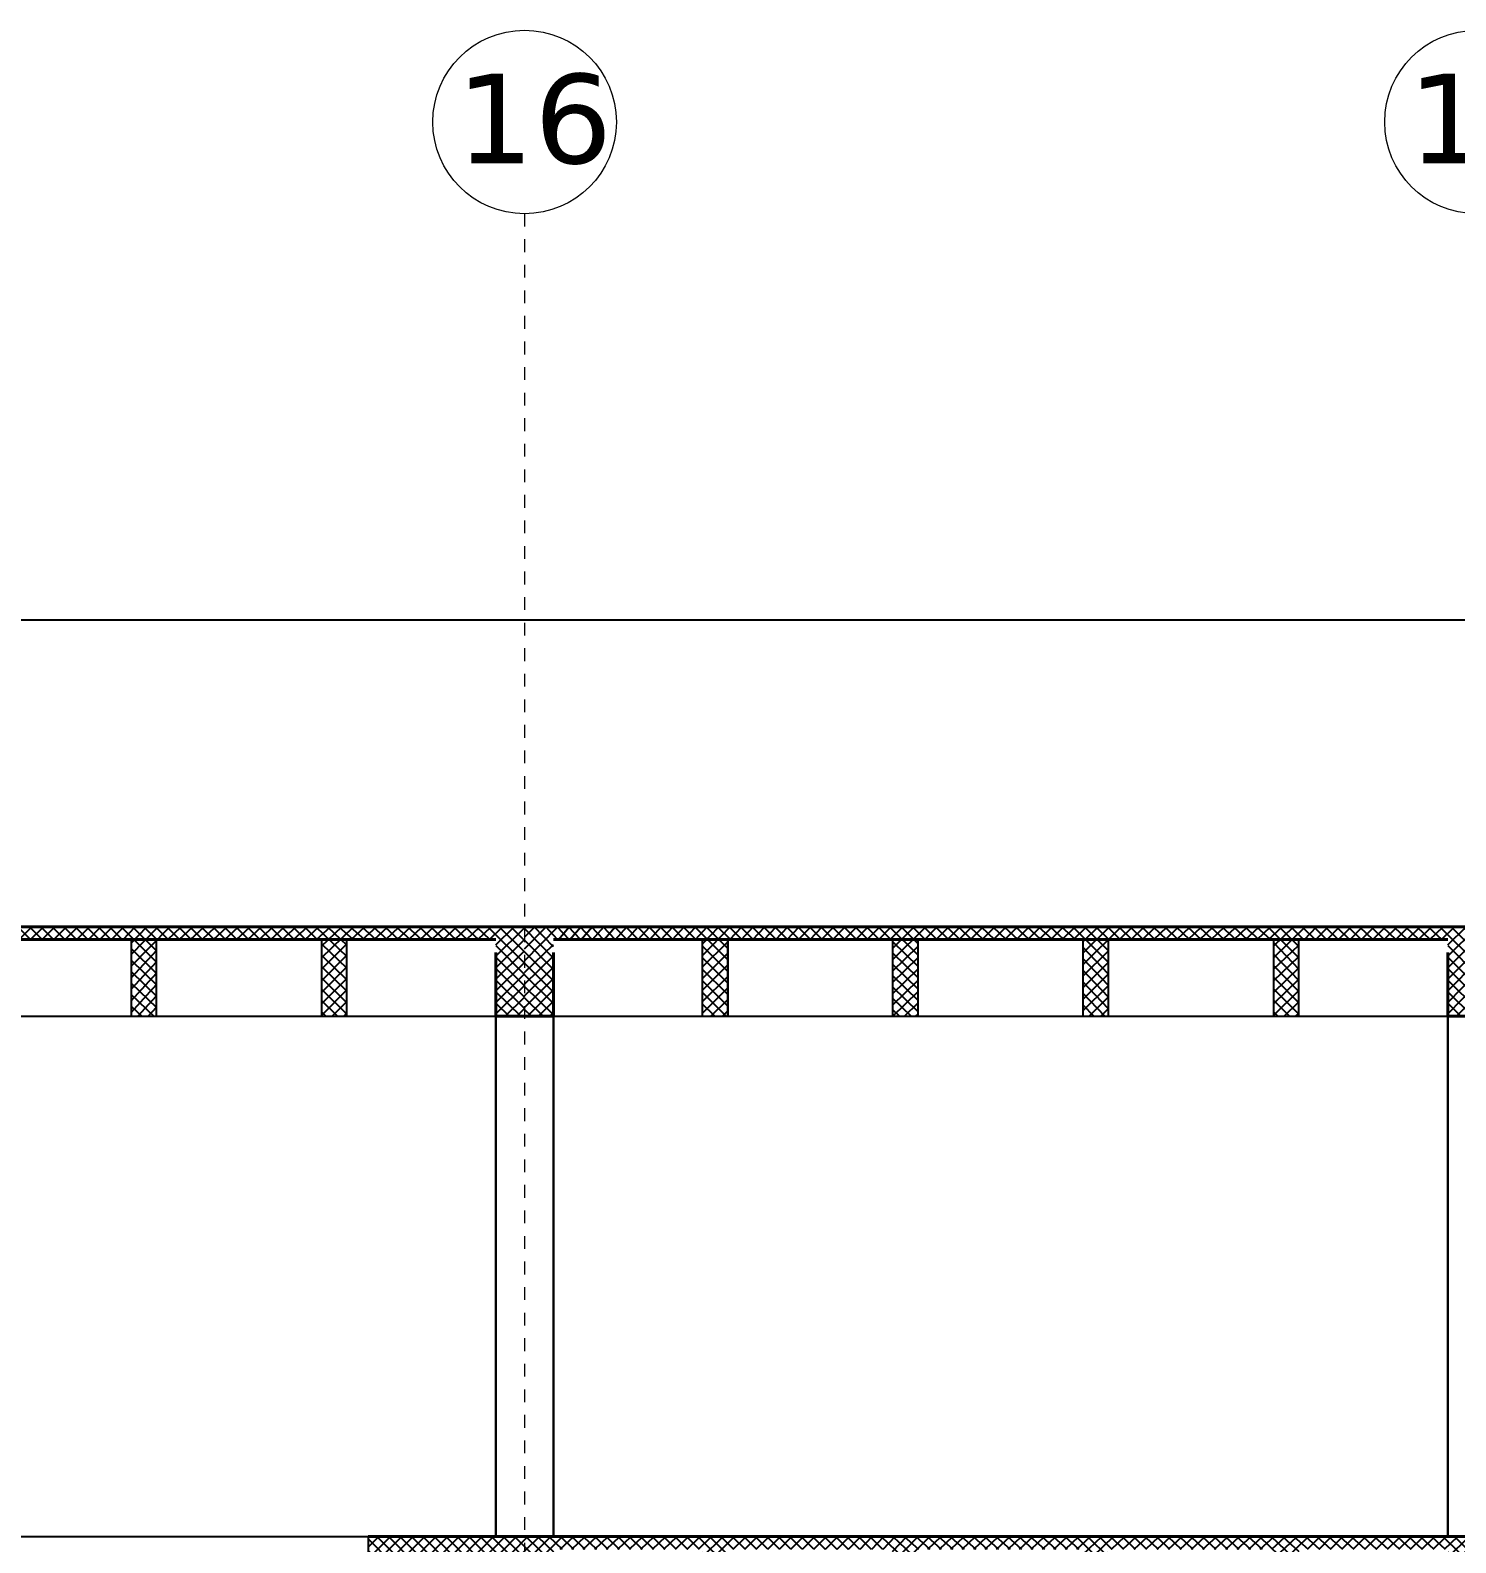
# Model space of a CAD drawing. Header units: metres. Extents: x 7509067 to 7509712, y 4726925 to 4727058.
# Drawn here: x 7509180.86 to 7509192.01, y 4726995.07 to 4727006.91 of the extents above; entities that cross this region are included whole.
import ezdxf

# ---------------------------------------------------------------- set-up
doc = ezdxf.new("R2010")
doc.units = ezdxf.units.M
doc.linetypes.add('DASHED', pattern=[0.75, 0.5, -0.25])
for name, color, linetype, lineweight in [('Akset_Pen_No__13', 13, 'Continuous', 18), ('muri', 7, 'Continuous', 40), ('New_01 Bodrumi_Pen_No__87', 87, 'Continuous', 18)]:
    doc.layers.add(name, color=color, linetype=linetype, lineweight=lineweight)
doc.layers.add('New_01 Bodrumi_Pen_No__88', color=7, linetype='Continuous', lineweight=18, true_color=0x092600)
doc.styles.add('Mini shkronjat', font='simplex.shx', dxfattribs={"height": 6})
pattern_1 = [(135, (-134213.6470313228, 70360.72411396418), (-4.490128060534577, -4.490128060534576), []), (225, (-134213.6470313228, 70360.72411396418), (4.490128060534576, -4.490128060534577), [])]

# ---------------------------------------------------------------- blocks, each defined once
blk = doc.blocks.new('A$C3AEC7A1F')
h = blk.add_hatch()
h.set_pattern_fill('ANSI37', color=256, scale=2, angle=90, style=0)
h.set_pattern_definition([(135, (-124418.6507118876, 70837.72412005003), (-4.490128060534577, -4.490128060534576), []), (225, (-124418.6507118876, 70837.72412005003), (4.490128060534576, -4.490128060534577), [])])
h.paths.add_polyline_path([(11807.32833483315, 2074.884016588272), (11062.32833483291, 2074.884016588272), (11062.32833483291, 2004.88401655812), (11084.82833483245, 2004.884016588156), (11084.82833483245, 2064.884016588272), (11201.32833483291, 2064.884016588272), (11201.32833483291, 2004.884016675467), (11221.32833483291, 2004.884016692347), (11221.32833483291, 2064.884016588272), (11350.32833483291, 2064.884016588272), (11350.32833483291, 2004.884016801312), (11370.32833483291, 2004.884016818192), (11370.32833483291, 2064.884016588272), (11499.32833483291, 2064.884016588272), (11499.32833483291, 2004.884016927157), (11519.32833483291, 2004.884016944154), (11519.32833483291, 2064.884016588272), (11648.32833483291, 2064.884016588272), (11648.32833483291, 2004.884017053002), (11668.32833483291, 2004.884017069882), (11668.32833483291, 2064.884016588272), (11784.82834220387, 2064.884016588272), (11784.82834220387, 2004.884016588156), (11807.32833483315, 2004.884016588156)])
h = blk.add_hatch()
h.set_pattern_fill('ANSI37', color=256, scale=2, angle=90, style=0)
h.set_pattern_definition([(135, (-123673.6507093232, 70837.72411857668), (-4.490128060534577, -4.490128060534576), []), (225, (-123673.6507093232, 70837.72411857668), (4.490128060534576, -4.490128060534577), [])])
h.paths.add_polyline_path([(12552.32833739754, 2074.88401511492), (11807.32833739731, 2074.88401511492), (11807.32833739731, 2004.884015084768), (11829.82833739684, 2004.884015114803), (11829.82833739684, 2064.88401511492), (11946.32833739731, 2064.88401511492), (11946.32833739731, 2004.884015202115), (11966.32833739731, 2004.884015218995), (11966.32833739731, 2064.88401511492), (12095.32833739731, 2064.88401511492), (12095.32833739731, 2004.88401532796), (12115.32833739731, 2004.88401534484), (12115.32833739731, 2064.88401511492), (12244.32833739731, 2064.88401511492), (12244.32833739731, 2004.884015453805), (12264.32833739731, 2004.884015470801), (12264.32833739731, 2064.88401511492), (12393.32833739731, 2064.88401511492), (12393.32833739731, 2004.88401557965), (12413.32833739731, 2004.88401559653), (12413.32833739731, 2064.88401511492), (12529.82834476826, 2064.88401511492), (12529.82834476826, 2004.884015114803), (12552.32833739754, 2004.884015114803)])
h = blk.add_hatch()
h.set_pattern_fill('ANSI37', color=256, scale=2, angle=90, style=0)
h.set_pattern_definition(pattern_1)
h.paths.add_polyline_path([(11784.82834650401, 1577.884014871961), (11784.82834650401, 1527.884015742631), (11807.3283461713, 1527.88401574298), (11807.3283461713, 1597.884009134665), (11684.835684633, 1597.884009187634), (11684.835684633, 1577.884016255673)])
h = blk.add_hatch()
h.set_pattern_fill('ANSI37', color=256, scale=2, angle=90, style=0)
h.set_pattern_definition(pattern_1)
h.paths.add_polyline_path([(11829.8283461713, 1587.884018954413), (11829.82834650518, 1587.884022766317), (11829.82834650518, 1587.884018954413), (11946.3283461713, 1587.884017342294), (11946.3283461713, 1527.884015744727), (11966.3283461713, 1527.884015745076), (11966.3283461713, 1587.884017065575), (12095.3283461713, 1587.884015280462), (12095.3283461713, 1527.884015746706), (12115.3283461713, 1527.884015746939), (12115.3283461713, 1587.884015003743), (12244.3283461713, 1587.884013218631), (12244.3283461713, 1527.884015748568), (12264.3283461713, 1527.884015748801), (12264.3283461713, 1587.884012941795), (12393.3283461713, 1587.884011156799), (12393.3283461713, 1527.884015750547), (12413.3283461713, 1527.88401575078), (12413.3283461713, 1587.884010879963), (12529.82834650378, 1587.884009267844), (12529.82834650378, 1527.884015752294), (12552.3283461713, 1527.884015752526), (12552.3283461713, 1597.884008812427), (11807.3283461713, 1597.884009134665), (11807.3283461713, 1527.884015771386), (11829.8283461713, 1527.884015801421)])
for p, q in [((13598.28124752187, 2314.884010502312), (8739.832022771123, 2314.884010502312)), ((11784.82834906888, 2064.884012646216), (11084.8283461713, 2064.884017199802)), ((12529.82834906841, 2064.884016441938), (11829.82834873616, 2064.884016441938)), ((11946.3283461713, 2064.884016441938), (11946.3283461713, 2004.884015888849)), ((11966.3283461713, 2064.884016441938), (11966.3283461713, 2004.884015905729)), ((12529.82834873686, 2064.884023055027), (12519.83202277089, 2064.884023153631)), ((11784.82834650401, 2054.884010502312), (11784.82834650401, 1597.884010502312)), ((11784.82834650401, 1597.884010502312), (11784.82834650401, 2054.884010502312)), ((11829.82834650401, 1597.884010502312), (11829.82834650401, 2054.884010502312)), ((11829.82834650401, 2054.884010502312), (11829.82834650401, 1597.884010502312)), ((12529.82834650378, 2054.884004562686), (12529.82834650378, 1597.884004562686)), ((12529.82834650378, 1597.884004562686), (12529.82834650378, 2054.884004562686)), ((9594.828353183926, 2004.884015771386), (14019.8283519625, 2004.884015771386)), ((10823.21525491483, 1597.884010502312), (11684.835684633, 1597.884009187634)), ((11684.835684633, 1597.884009183326), (11684.835684633, 1577.884016255673)), ((11719.83202277042, 1597.884010502312), (12419.83202277042, 1597.884010502312)), ((12419.83202277042, 1597.884010502312), (12464.83202277042, 1597.884010502312)), ((12464.83202277042, 1597.884010670765), (13164.83201606397, 1597.884010670765))]:
    blk.add_line(p, q)
for points in [[(11499.3283461713, 2064.884016693628), (11499.3283461713, 2004.884016140539), (11519.3283461713, 2004.884016157419), (11519.3283461713, 2064.884016693628)], [(11648.3283461713, 2064.884016819473), (11648.3283461713, 2004.884016266384), (11668.3283461713, 2004.884016283264), (11668.3283461713, 2064.884016819473)], [(11946.3283461713, 2064.884016441938), (11946.3283461713, 2004.884015888849), (11966.3283461713, 2004.884015905729), (11966.3283461713, 2064.884016441938)], [(12095.3283461713, 2064.884016567783), (12095.3283461713, 2004.884016014694), (12115.3283461713, 2004.884016031574), (12115.3283461713, 2064.884016567783)], [(12244.3283461713, 2064.884016693628), (12244.3283461713, 2004.884016140539), (12264.3283461713, 2004.884016157419), (12264.3283461713, 2064.884016693628)], [(12393.3283461713, 2064.884016819473), (12393.3283461713, 2004.884016266384), (12413.3283461713, 2004.884016283264), (12413.3283461713, 2064.884016819473)]]:
    blk.add_lwpolyline(points)
at = {"layer": 'Akset_Pen_No__13', "color": 251, "linetype": 'DASHED', "ltscale": 2}
blk.add_line((11807.3283461713, 2632.871438413102), (11807.3283461713, 0.0002224591444246471), dxfattribs=at)
at = {"layer": 'Akset_Pen_No__13', "color": 251, "ltscale": 2}
for centre in [(11807.3283461713, 2704.676906627661), (12552.3283461713, 2704.676906627661)]:
    blk.add_circle(centre, 71.80546821455937, dxfattribs=at)
at = {"layer": 'muri'}
for p, q in [((14214.82834261621, 2074.884010502312), (9549.8283461713, 2074.884010502195)), ((11084.8283461713, 2064.884022468876), (11784.82834650401, 2064.88401791529)), ((11829.8283461713, 2064.884021711012), (12529.82834650378, 2064.884021711012)), ((12519.83202020533, 2064.884032949863), (12529.8283461713, 2064.884032851376)), ((11784.8283461713, 2054.884015771386), (11784.8283461713, 2004.884015771386)), ((11829.8283461713, 2004.884015771386), (11829.8283461713, 2054.884015771386)), ((12529.8283461713, 2054.884015801421), (12529.8283461713, 2004.884015741351)), ((11784.8283461713, 2004.884015771386), (11829.8283461713, 2004.884015771386)), ((12529.8283461713, 2004.884015741351), (12574.8283461713, 2004.884015801421))]:
    blk.add_line(p, q, dxfattribs=at)
blk.add_lwpolyline([(14214.82834261621, 1597.884008093213), (11684.835684633, 1597.884009187634)], dxfattribs=at)
at = {"layer": 'New_01 Bodrumi_Pen_No__87', "color": 87, "linetype": 'Continuous', "lineweight": 18}
blk.add_line((13598.28124752187, 2314.884010502312), (8739.832022771123, 2314.884010502312), dxfattribs=at)
at = {"layer": 'New_01 Bodrumi_Pen_No__88', "color": 98, "linetype": 'Continuous', "lineweight": 18, "true_color": 0x092600}
for p, q in [((11784.82834650401, 1597.884010502312), (11784.82834650401, 2054.884010502312)), ((11829.82834650401, 1597.884010502312), (11829.82834650401, 2054.884010502312)), ((12529.82834650378, 1597.884004562686), (12529.82834650378, 2054.884004562686))]:
    blk.add_line(p, q, dxfattribs=at)
at = {"color": 251, "char_height": 70, "width": 119.5210172014777, "attachment_point": 1, "style": 'Mini shkronjat'}
for s, insert in [('{\\fVerdana|b0|i0|c0|p34;16}', (11753.71265788504, 2742.43247534876)), ('{\\fVerdana|b0|i0|c0|p34;17}', (12498.72007021343, 2742.43247534876))]:
    blk.add_mtext(s, dxfattribs=dict(at, insert=insert))

msp = doc.modelspace()

# ---------------------------------------------------------------- block references
at = {"color": 1, "xscale": 0.01, "yscale": 0.01, "zscale": 0.01}
msp.add_blockref('A$C3AEC7A1F', (7509066.654185557, 4726979.145873223), dxfattribs=at)

doc.saveas('drawing.dxf')
